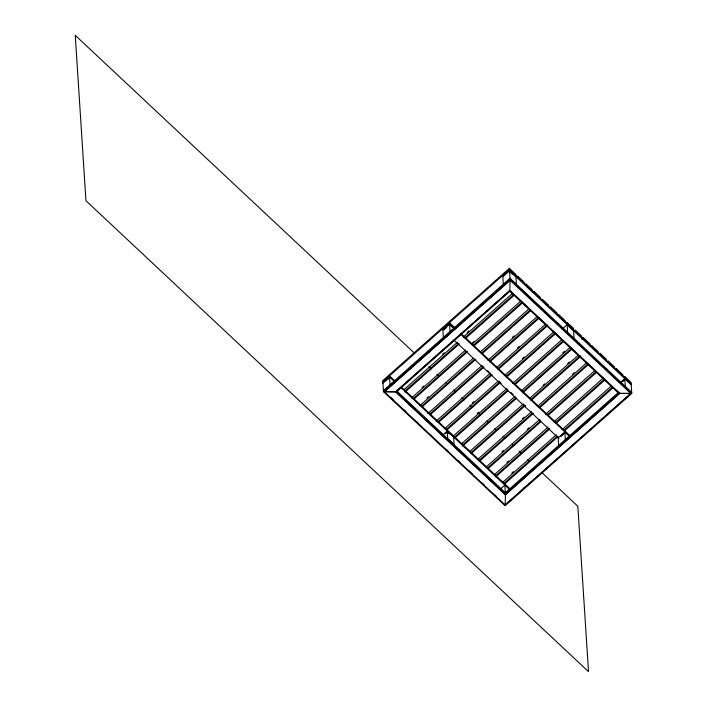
<?xml version="1.0" encoding="UTF-8"?>
<svg xmlns="http://www.w3.org/2000/svg" width="707" height="707" viewBox="0 0 707 707"><rect width="100%" height="100%" fill="white"/><g stroke="black" fill="none" stroke-linecap="round" stroke-linejoin="round"><path stroke-width="1.06" d="M624.696 377.441L624.626 376.363L631.024 382.363L631.74 393.428L618.678 393.331L505.425 493.795L505.169 505.708L383.486 391.696L382.77 380.64L509.349 268.351L515.757 274.351L515.818 275.43M510.065 279.415L383.486 391.696L396.556 391.784L509.809 291.319L510.065 279.415L509.349 268.351M382.849 381.815L509.42 269.429L631.104 383.548M382.92 382.894L389.584 376.981L394.391 381.586M442.874 329.701L449.537 323.797L454.345 328.295M502.836 276.517L509.491 270.604L631.174 384.626M382.929 383L389.584 377.087M442.882 329.815L449.546 323.903L454.345 328.402M502.836 276.623L509.5 270.719L515.907 276.72L516.393 284.232M387.418 379.73L388.85 378.466M446.665 327.182L443.819 329.815L446.674 327.288M383.415 390.618L509.986 278.231L631.678 392.35L629.212 394.541M385.059 389.884L387.197 387.984M447.16 334.8L448.583 333.536M385.068 389.99L387.206 388.09M447.16 334.906L448.592 333.642M384.422 391.705L510.047 280.264L630.821 393.525L505.196 504.966L384.422 391.705L395.628 391.89L509.827 290.577L619.615 393.445L630.812 393.419L505.187 504.86M384.431 391.811L510.047 280.264M494.14 304.081L495.784 302.623M395.62 391.775L509.827 290.471L619.615 393.339L505.408 494.653L395.62 391.775L505.417 494.759L619.615 393.445M442.617 354.251L444.261 352.793M467.274 332.378L468.918 330.92M404.059 389.592L457.482 342.197M463.235 337.098L512.548 293.352M404.996 390.962L458.419 343.567M464.994 337.734L513.485 294.722M405.067 392.04L459.311 343.911M465.886 338.079L514.378 295.066M422.079 387.489L423.723 386.031M472.223 343.01L473.867 341.552M411.465 398.041L465.719 349.912M472.294 344.079L520.785 301.067M413.224 398.677L466.655 351.291M473.23 345.449L521.722 302.437M414.116 399.022L467.548 351.626M474.123 345.794L522.614 302.782M427.028 398.121L428.672 396.662M419.702 405.756L473.124 358.361M480.521 351.794L529.013 308.782M421.46 406.392L474.883 359.006M481.458 353.164L529.958 310.152M422.353 406.737L475.776 359.342M482.351 353.509L530.851 310.497M512.522 337.292L514.166 335.834M427.938 413.471L482.183 365.342M487.936 360.243L537.249 316.497M429.697 414.108L483.12 366.721M489.695 360.888L538.186 317.867M430.59 414.452L484.012 367.057M489.765 361.957L539.079 318.212M517.471 347.924L519.115 346.465M436.166 421.186L490.419 373.066M496.994 367.225L545.486 324.213M437.933 421.823L491.356 374.436M497.931 368.603L547.245 324.849M438.817 422.167L492.249 374.781M498.002 369.673L547.315 325.927M472.276 403.034L473.92 401.576M522.42 358.555L524.064 357.097M445.224 428.168L497.825 381.506M505.222 374.949L553.722 331.928M446.161 429.538L499.593 382.151M506.168 376.318L555.481 332.564M447.054 429.883L500.476 382.496M506.23 377.388L555.552 333.642M443.89 434.054L447.222 431.093L447.708 438.614L454.115 444.615L453.629 437.094M563.806 327.677L567.138 324.725L573.545 330.726L574.031 338.238M445.772 433.108L447.204 431.836L449.254 433.771M445.781 433.214L447.204 431.836M477.225 413.666L478.869 412.208M452.639 436.617L506.884 388.497M512.637 383.388L561.95 339.643M454.398 437.253L507.82 389.866M514.396 384.034L562.896 341.013M455.29 437.598L507.891 390.936M515.288 384.378L563.779 341.357M562.719 352.846L564.363 351.388M461.698 443.598L515.12 396.212M521.695 390.379L570.187 347.358M462.634 444.968L516.057 397.581M522.632 391.749L571.945 347.994M581.808 339.245L583.452 337.787L589.859 343.788L589.93 344.866M462.705 446.046L516.128 398.651M522.703 392.818L572.016 349.072M543.011 385.35L544.655 383.892M567.668 363.478L569.312 362.019M469.925 451.313L523.357 403.927M529.932 398.094L578.423 355.073M470.862 452.683L524.294 405.297M530.869 399.464L580.182 355.709M470.933 453.761L525.186 405.641M530.939 400.533L580.253 356.788M522.473 418.588L524.117 417.13M572.617 374.109L574.261 372.651M478.162 459.029L531.584 411.642M537.338 406.534L586.651 362.788M479.099 460.398L532.521 413.012M539.096 407.179L587.597 364.158M479.991 460.743L533.414 413.356M539.989 407.524L588.48 364.503M501.943 451.817L503.587 450.359M527.422 429.22L529.066 427.762M486.398 466.744L539.821 419.357M545.574 414.249L594.887 370.503M487.335 468.114L540.758 420.727M547.333 414.894L595.824 371.873M488.228 468.458L540.828 421.796M548.225 415.239L596.717 372.218M506.892 462.449L508.536 460.991M494.626 474.459L548.058 427.072M553.811 421.964L603.124 378.218M495.572 475.829L548.994 428.442M555.569 422.609L604.061 379.588M495.634 476.907L549.887 428.787M556.462 422.954L604.953 379.933M511.833 473.08L513.476 471.622M502.863 482.174L556.285 434.787M562.038 429.679L611.361 385.934M503.799 483.544L557.231 436.157M563.806 430.324L612.297 387.303M504.692 483.888L558.115 436.502M564.69 430.669L613.19 387.648M501.528 488.06L504.86 485.099L505.346 492.62M569.621 436.413L564.822 431.915L558.159 437.827L558.645 445.339M620.11 382.867L624.776 378.731L631.183 384.732M560.51 436.458L564.796 432.657M622.611 381.373L624.749 379.473M560.518 436.564L564.089 433.4M622.62 381.48L624.758 379.579M618.607 392.261L505.355 492.726L397.281 391.457M563.868 441.654L565.291 440.39M523.18 488.59L524.824 487.132M627.418 380.861L628.788 382.151M510.162 272.098L512.23 274.139M511.338 280.37L512.716 281.651M568.295 333.731L569.665 335.012M509.977 279.185L631.74 393.428L505.169 505.708L505.098 504.63M509.809 291.319L618.678 393.331M455.069 327.968L449.466 322.719L450.032 331.415M461.477 333.969L570.346 435.989M567.465 434.054L569.533 436.086M460.743 334.296L569.612 436.307M450.889 325.927L452.259 327.217M487.636 370.636L489.235 372.138M498.842 381.135L501.245 383.388M510.852 392.385L513.255 394.639M523.657 404.386L525.257 405.889M454.08 340.208L558.954 438.464M414.329 353.058L75.26 35.35L85.954 200.744L588.516 671.65L577.822 506.256L541.58 472.294M428.822 366.641L431.243 368.904M436.882 374.189L439.294 376.451M445.737 382.487L447.345 383.998M453.788 390.034L455.405 391.545M461.848 397.581L464.26 399.844M469.899 405.129L472.32 407.391M477.95 412.676L480.371 414.938M486.814 420.974L488.422 422.486M494.865 428.522L496.482 430.033M502.924 436.069L505.337 438.331M511.78 444.376L513.388 445.878M519.026 451.163L521.448 453.426M527.89 459.462L529.499 460.973M395.116 381.161L389.513 375.912L390.07 384.599M401.523 387.162L510.392 489.173M447.814 431.297L452.613 435.804M400.789 387.48L509.667 489.606M447.204 431.942L449.263 433.877M447.699 439.568L450.447 442.14M396.556 391.784L505.425 493.795M390.626 397.369L393.826 400.374M403.432 409.371L405.836 411.624M416.237 421.372L417.837 422.874M446.656 449.882L448.265 451.375M457.871 460.381L460.266 462.625M469.077 470.88L472.276 473.884M481.882 482.881L484.286 485.135M494.688 494.882L496.296 496.385M624.776 378.731L625.262 386.243M622.867 375.726L622.796 374.648L616.389 368.647L616.46 369.726M614.63 368.011L614.56 366.933L608.153 360.932L608.223 362.011M606.394 360.296L606.323 359.218L599.925 353.217L599.996 354.295M598.157 352.581L598.095 351.503L591.688 345.502L591.759 346.58M583.452 337.787L583.522 338.865M581.693 337.151L581.622 336.072L575.224 330.072L575.286 331.15M573.457 329.435L573.395 328.357L566.987 322.357L567.058 323.435M567.138 324.725L567.624 332.237M565.229 321.72L565.158 320.642L558.751 314.642L558.822 315.72M564.822 431.915L565.308 439.427M556.992 314.005L556.922 312.927L550.514 306.926L550.585 308.005M548.756 306.29L548.685 305.212L542.287 299.211L542.357 300.289M540.528 298.575L540.457 297.497L534.05 291.496L534.121 292.574M532.291 290.86L532.221 289.782L525.814 283.781L525.884 284.859M524.055 283.145L523.984 282.066L517.586 276.066L517.648 277.144M502.765 275.447L503.322 284.143M442.803 328.631L443.369 337.327"/></g></svg>
